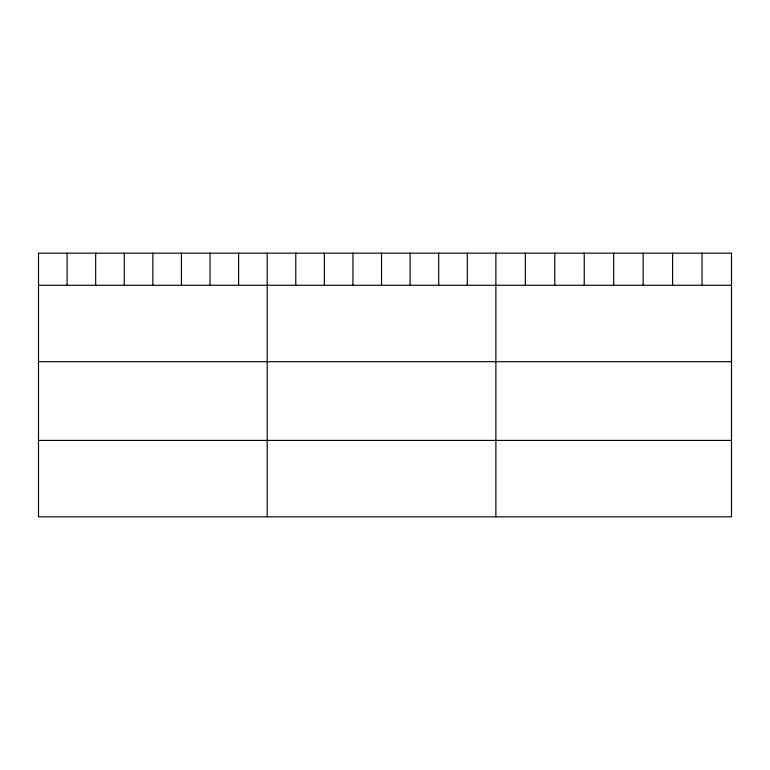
<?xml version="1.0" encoding="UTF-8"?>
<svg xmlns="http://www.w3.org/2000/svg" width="770" height="770" viewBox="0 0 770 770"><rect width="100%" height="100%" fill="white"/><g stroke="black" fill="none" stroke-linecap="round" stroke-linejoin="round"><path stroke-width="1.16" d="M731.5 285.266L731.5 516.834L38.5 516.834L38.5 253.166L731.5 253.166L731.5 285.266L38.5 285.266M38.5 361.679L731.5 361.679M38.5 440.421L731.5 440.421M702.048 253.166L702.048 285.266M672.595 253.166L672.595 285.266M643.143 253.166L643.143 285.266M613.69 253.166L613.69 285.266M584.238 253.166L584.238 285.266M554.785 253.166L554.785 285.266M525.332 253.166L525.332 285.266M495.88 253.166L495.88 516.834M467.294 253.166L467.294 285.266M438.708 253.166L438.708 285.266M410.121 253.166L410.121 285.266M381.535 253.166L381.535 285.266M352.949 253.166L352.949 285.266M324.363 253.166L324.363 285.266M295.776 253.166L295.776 285.266M267.19 253.166L267.19 516.834M238.604 253.166L238.604 285.266M210.017 253.166L210.017 285.266M181.431 253.166L181.431 285.266M152.845 253.166L152.845 285.266M124.259 253.166L124.259 285.266M95.673 253.166L95.673 285.266M67.086 253.166L67.086 285.266"/></g></svg>
